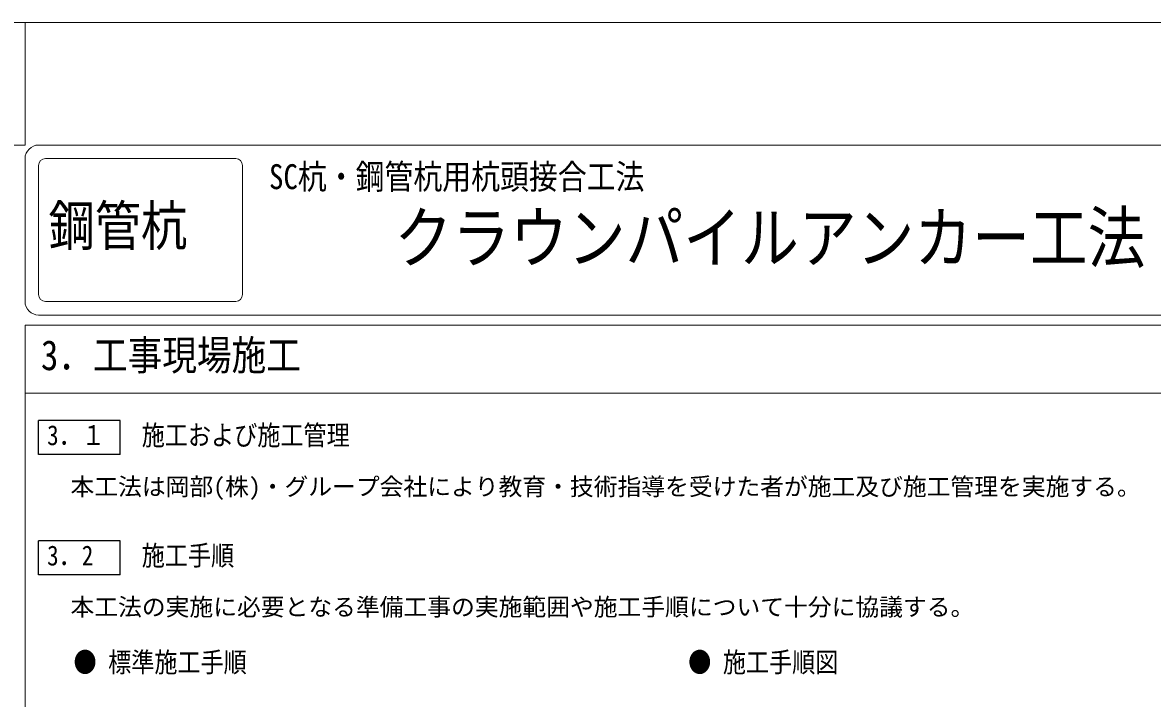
# Model space of a CAD drawing. Units: millimetres, scale not verified. Extents: x -56808 to 29700, y -21000 to 21000.
# Drawn here: x -27936 to -11311, y 11063 to 21000 of the extents above; entities that cross this region are included whole.
import ezdxf
from ezdxf.enums import TextEntityAlignment as Align

# ---------------------------------------------------------------- set-up
doc = ezdxf.new("R2010")
doc.units = ezdxf.units.MM
doc.header["$LTSCALE"] = 70
for name, color, linetype in [('0-1_01_TITLE', 7, 'Continuous'), ('0-4_02_TEXT', 7, 'Continuous'), ('0-A_09_KAKOMI', 7, 'Continuous')]:
    doc.layers.add(name, color=color, linetype=linetype)
for name, color, linetype, lineweight in [('0-3_DEFPOINTS', 7, 'Continuous', 18), ('0-6_03_ZU', 2, 'Continuous', 18), ('0-8_00_WAKU', 9, 'Continuous', 18)]:
    doc.layers.add(name, color=color, linetype=linetype, lineweight=lineweight)
doc.styles.add('ＭＳ ゴシック', font='')
doc.styles.get('ＭＳ ゴシック').set_extended_font_data('MS Gothic')

# ---------------------------------------------------------------- blocks, each defined once
blk = doc.blocks.new('U16')
at = {"layer": '0-4_02_TEXT', "style": 'ＭＳ ゴシック'}
blk.add_text('本工法は岡部(株)・グループ会社により教育・技術指導を受けた者が施工及び施工管理を実施する。', height=256.6, dxfattribs=at).set_placement((2468.77, 34971.67), align=Align.BOTTOM_LEFT)
blk = doc.blocks.new('U52')
at = {"layer": '0-4_02_TEXT', "style": 'ＭＳ ゴシック'}
blk.add_text('本工法の実施に必要となる準備工事の実施範囲や施工手順について十分に協議する。', height=256.6, dxfattribs=at).set_placement((2468.77, 33202.5), align=Align.BOTTOM_LEFT)

msp = doc.modelspace()

# ---------------------------------------------------------------- linework, layer by layer
at = {"layer": '0-3_DEFPOINTS'}
for p, q in [((-29700, 21000), (29700, 21000)), ((-27900, 21000), (-27900, 19200)), ((-29700, 19200), (-27900, 19200))]:
    msp.add_line(p, q, dxfattribs=at)
at = {"layer": '0-8_00_WAKU'}
for p, q in [((-27700, 19200), (27700, 19200)), ((-27900, 16900), (-27900, 19000)), ((-27600, 19000), (-24800, 19000)), ((-27700, 17000), (-27700, 18900)), ((-24700, 17000), (-24700, 18900)), ((-27600, 16900), (-24800, 16900)), ((-27700, 16700), (27700, 16700)), ((-27900, -16700), (-27900, 16550)), ((-27900, 16550), (27900, 16550)), ((-27900, 15550), (27900, 15550))]:
    msp.add_line(p, q, dxfattribs=at)
for centre, radius, start, end in [((-27700, 19000), 200, 90, 180), ((-27600, 18900), 100, 90, 180), ((-24800, 18900), 100, 0, 90), ((-27600, 17000), 100, 180, 270), ((-24800, 17000), 100, 270, 0), ((-27700, 16900), 200, 180, 270)]:
    msp.add_arc(centre, radius, start, end, dxfattribs=at)
at = {"layer": '0-A_09_KAKOMI'}
for p, q in [((-26500, 15150), (-27700, 15150)), ((-27700, 14650), (-27700, 15150)), ((-26500, 14650), (-26500, 15150)), ((-26500, 14650), (-27700, 14650)), ((-26500, 13380.84), (-27700, 13380.84)), ((-27700, 12880.84), (-27700, 13380.84)), ((-26500, 12880.84), (-26500, 13380.84)), ((-26500, 12880.84), (-27700, 12880.84))]:
    msp.add_line(p, q, dxfattribs=at)

# ---------------------------------------------------------------- block references
at = {"layer": '0-6_03_ZU'}
for name in ['U16', 'U52']:
    msp.add_blockref(name, (-29700, -21000), dxfattribs=at)

# ---------------------------------------------------------------- texts
at = {"layer": '0-1_01_TITLE', "style": 'ＭＳ ゴシック', "width": 0.85}
for s, height, p in [('SC杭・鋼管杭用杭頭接合工法', 366.6, (-24309.75, 18441.28)), ('鋼管杭', 586.5, (-27554.1, 17544.07)), ('クラウンパイルアンカー工法\u3000標準図', 733.1, (-22463.64, 17252.1)), ('3．工事現場施工', 439.9, (-27665.31, 15758.12))]:
    msp.add_text(s, height=height, dxfattribs=at).set_placement(p, align=Align.BOTTOM_LEFT)
at = {"layer": '0-4_02_TEXT', "style": 'ＭＳ ゴシック', "width": 0.85}
for s, p in [('3．１', (-27575.15, 14698.67)), ('施工および施工管理', (-26182.71, 14698.67)), ('3．2', (-27575.15, 12929.5)), ('施工手順', (-26182.71, 12929.5)), ('● 標準施工手順', (-27186.65, 11360.08)), ('● 施工手順図', (-18141.46, 11360.08))]:
    msp.add_text(s, height=293.3, dxfattribs=at).set_placement(p, align=Align.BOTTOM_LEFT)

doc.saveas('drawing.dxf')
